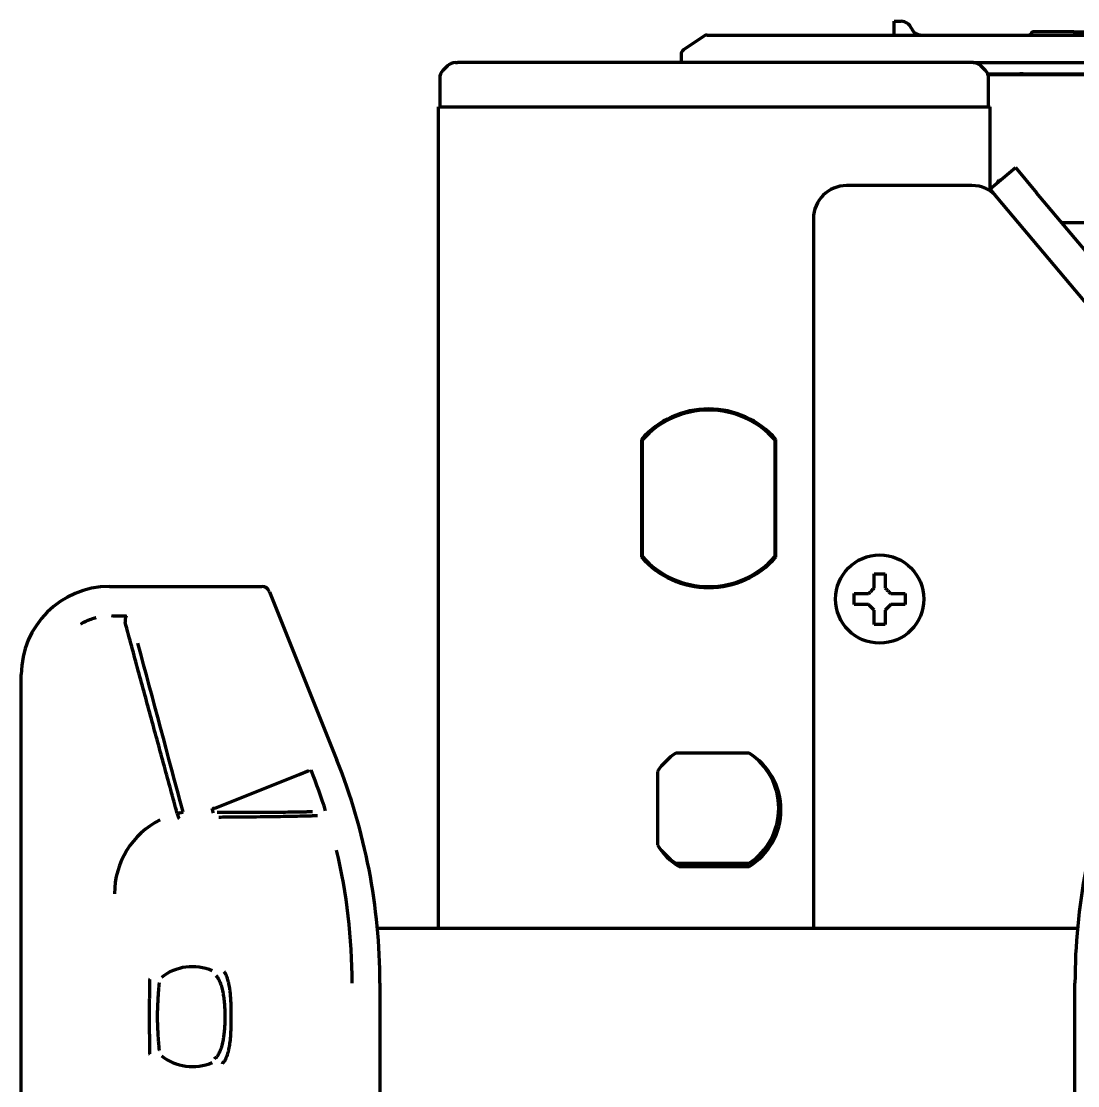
# Model space of a CAD drawing. Header units: inches. Extents: x 904 to 7172, y 213 to 5528.
# Drawn here: x 2760.3 to 2856.1, y 5356.3 to 5452.8 of the extents above; entities that cross this region are included whole.
import ezdxf

# ---------------------------------------------------------------- set-up
doc = ezdxf.new("R2010")
doc.units = ezdxf.units.IN

msp = doc.modelspace()

# ---------------------------------------------------------------- linework, layer by layer
at = {"linetype": 'Continuous', "lineweight": 70}
for p, q in [((2839.419, 5452.511), (2839.419, 5452.779)), ((2839.419, 5452.779), (2840.064, 5452.779)), ((2839.419, 5451.797), (2839.419, 5452.511)), ((2840.991, 5452.154), (2841.021, 5452.087)), ((2822.191, 5451.442), (2820.337, 5450.178)), ((2822.473, 5451.529), (2824.369, 5451.529)), ((2824.369, 5451.529), (2943.869, 5451.529)), ((2839.419, 5451.529), (2839.419, 5451.797)), ((2855.643, 5451.829), (2852.077, 5451.829)), ((2855.643, 5451.829), (2862.395, 5451.829)), ((2820.119, 5449.765), (2820.119, 5449.029)), ((2798.951, 5448.736), (2798.536, 5448.322)), ((2799.658, 5449.029), (2799.844, 5449.029)), ((2846.394, 5449.029), (2799.844, 5449.029)), ((2810.791, 5449.078), (2810.791, 5449.029)), ((2810.892, 5449.029), (2810.891, 5449.029)), ((2810.892, 5449.029), (2810.892, 5449.029)), ((2846.579, 5449.029), (2846.394, 5449.029)), ((2846.582, 5449.029), (2967.119, 5449.029)), ((2847.701, 5448.322), (2847.286, 5448.736)), ((2798.244, 5447.615), (2798.244, 5445.029)), ((2847.905, 5448.029), (2967.119, 5448.029)), ((2847.935, 5447.954), (2964.044, 5447.954)), ((2847.994, 5445.029), (2847.994, 5447.615)), ((2798.119, 5445.029), (2799.919, 5445.029)), ((2798.119, 5370.521), (2798.119, 5445.029)), ((2799.919, 5445.029), (2846.319, 5445.029)), ((2846.319, 5445.029), (2848.119, 5445.029)), ((2848.119, 5437.398), (2848.119, 5445.029)), ((2848.119, 5437.601), (2850.417, 5439.529)), ((2850.417, 5439.529), (2852.345, 5437.231)), ((2846.48, 5437.887), (2835.119, 5437.887)), ((2848.922, 5438.369), (2848.778, 5438.154)), ((2848.922, 5438.369), (2849.035, 5438.369)), ((2848.922, 5438.274), (2848.922, 5438.369)), ((2848.778, 5436.815), (2848.119, 5437.601)), ((2848.281, 5437.407), (2848.226, 5437.326)), ((2878.386, 5401.529), (2848.778, 5436.815)), ((2867.129, 5419.612), (2852.345, 5437.231)), ((2832.119, 5434.887), (2832.119, 5370.529)), ((2854.61, 5434.532), (2860.555, 5434.532)), ((2816.519, 5414.858), (2816.519, 5404.2)), ((2816.619, 5404.238), (2816.619, 5414.821)), ((2828.619, 5414.821), (2828.619, 5404.238)), ((2828.719, 5404.2), (2828.719, 5414.858)), ((2768.308, 5401.529), (2782.118, 5401.529)), ((2782.815, 5401.057), (2788.92, 5385.793)), ((2835.819, 5400.387), (2835.819, 5400.887)), ((2835.819, 5399.887), (2835.819, 5400.387)), ((2840.419, 5400.887), (2840.419, 5400.387)), ((2840.419, 5400.387), (2840.419, 5399.887)), ((2760.319, 5321.529), (2760.319, 5393.54)), ((2826.285, 5386.429), (2819.652, 5386.429)), ((2826.293, 5386.429), (2826.285, 5386.429)), ((2785.496, 5384.492), (2786.384, 5384.847)), ((2817.969, 5384.746), (2817.969, 5378.112)), ((2777.94, 5381.469), (2785.496, 5384.492)), ((2828.901, 5380.532), (2829.122, 5380.532)), ((2828.393, 5378.865), (2828.812, 5379.232)), ((2819.652, 5376.429), (2826.285, 5376.429)), ((2819.944, 5376.129), (2826.293, 5376.129)), ((2825.274, 5376.129), (2825.616, 5376.429)), ((2856.046, 5370.529), (2792.591, 5370.529)), ((2792.819, 5365.552), (2792.819, 5321.529)), ((2855.819, 5321.529), (2855.819, 5365.552))]:
    msp.add_line(p, q, dxfattribs=at)
msp.add_circle((2838.119, 5400.387), 4, dxfattribs=at)
for centre, radius, start, end in [((2840.064, 5451.779), 1, 22.02431, 90), ((2822.473, 5451.029), 0.5, 90, 124.28688), ((2841.919, 5452.529), 1, 206.23075, 233.03835), ((2851.619, 5451.779), 0.25, 270, 336.42182), ((2852.077, 5451.579), 0.25, 90, 156.42182), ((2820.619, 5449.765), 0.5, 124.28688, 180), ((2799.244, 5447.615), 1, 135, 180), ((2799.658, 5448.029), 1, 90, 135), ((2846.579, 5448.029), 1, 45, 90), ((2846.994, 5447.615), 1, 0, 45), ((2851.119, 5446.029), 2, 90, 105.78797), ((2835.119, 5434.887), 3, 90, 180), ((2846.48, 5434.887), 3, 40, 90), ((2822.619, 5409.529), 8.1, 41.14155, 138.85844), ((2822.619, 5409.529), 8, 41.40962, 138.59038), ((2822.619, 5409.529), 8.1, 221.14156, 318.85845), ((2822.619, 5409.529), 8, 221.40962, 318.59038), ((2738.319, 5365.552), 54.5, 0, 21.80141), ((2822.969, 5381.429), 6, 123.55731, 146.44269), ((2822.969, 5381.429), 6, 303.55731, 56.44269), ((2823.119, 5381.279), 6.05, 301.65324, 58.34676), ((2910.319, 5365.552), 54.5, 158.19859, 180), ((2738.319, 5365.552), 51.991, 17.50222, 21.80141), ((2776.264, 5373.676), 7.498, 116.64114, 180.00358), ((2822.969, 5381.429), 6, 213.55731, 236.44269), ((2823.119, 5381.279), 6.05, 211.65324, 238.34676), ((2738.319, 5365.552), 51.991, 0, 13.44078), ((2775.819, 5362.529), 4.529, 66.46024, 128.28291), ((2775.819, 5362.529), 4.529, 231.71709, 293.53976)]:
    msp.add_arc(centre, radius, start, end, dxfattribs=at)
for centre, major_axis, ratio, start_param, end_param in [((2768.329, 5393.518), (-5.672, 5.672), 0.997265, 5.499157, 7.067214), ((2782.118, 5400.778), (0.031, -0.75), 0.998627, 1.910477, 3.100392), ((2761.294, 5363.213), (264.802, -988.254), 0.017452, 1.584217, 1.599684), ((2774.503, 5380.967), (-0.483, -0.13), 0.013523, 1.457675, 3.124137), ((2774.503, 5380.967), (-0.119, 0.486), 0.112563, 1.586794, 3.119544), ((2778.102, 5381.534), (-0.483, -0.129), 0.044563, 0.01747, 1.215363)]:
    msp.add_ellipse(centre, major_axis=major_axis, ratio=ratio, start_param=start_param, end_param=end_param, dxfattribs=at)
for points, degree in [([(2841.022, 5452.086), (2840.998, 5452.14)], 1), ([(2837.619, 5401.387), (2837.619, 5401.441), (2837.619, 5401.549), (2837.619, 5401.711), (2837.619, 5401.87), (2837.619, 5402.025), (2837.619, 5402.177), (2837.619, 5402.333), (2837.619, 5402.499), (2837.619, 5402.623), (2837.619, 5402.687)], 3), ([(2837.619, 5402.687), (2837.785, 5402.687), (2838.119, 5402.687), (2838.452, 5402.687), (2838.619, 5402.687)], 3), ([(2837.119, 5400.887), (2837.142, 5400.91), (2837.19, 5400.958), (2837.261, 5401.029), (2837.333, 5401.101), (2837.404, 5401.172), (2837.475, 5401.244), (2837.547, 5401.315), (2837.595, 5401.363), (2837.619, 5401.387)], 3), ([(2838.619, 5401.387), (2838.645, 5401.361), (2838.696, 5401.309), (2838.77, 5401.236), (2838.841, 5401.164), (2838.911, 5401.094), (2838.981, 5401.025), (2839.049, 5400.956), (2839.095, 5400.91), (2839.119, 5400.887)], 3), ([(2839.119, 5400.887), (2839.173, 5400.887), (2839.281, 5400.887), (2839.442, 5400.887), (2839.601, 5400.887), (2839.757, 5400.887), (2839.909, 5400.887), (2840.065, 5400.887), (2840.231, 5400.887), (2840.355, 5400.887), (2840.419, 5400.887)], 3), ([(2837.119, 5399.887), (2837.064, 5399.887), (2836.956, 5399.887), (2836.795, 5399.887), (2836.636, 5399.887), (2836.48, 5399.887), (2836.328, 5399.887), (2836.172, 5399.887), (2836.006, 5399.887), (2835.882, 5399.887), (2835.819, 5399.887)], 3), ([(2837.619, 5399.387), (2837.592, 5399.413), (2837.541, 5399.464), (2837.467, 5399.538), (2837.396, 5399.609), (2837.326, 5399.68), (2837.256, 5399.749), (2837.188, 5399.818), (2837.142, 5399.864), (2837.119, 5399.887)], 3), ([(2839.119, 5399.887), (2839.095, 5399.863), (2839.047, 5399.815), (2838.976, 5399.744), (2838.904, 5399.673), (2838.833, 5399.601), (2838.762, 5399.53), (2838.69, 5399.458), (2838.642, 5399.411), (2838.619, 5399.387)], 3), ([(2838.619, 5399.387), (2838.619, 5399.332), (2838.619, 5399.224), (2838.619, 5399.063), (2838.619, 5398.904), (2838.619, 5398.748), (2838.619, 5398.597), (2838.619, 5398.44), (2838.619, 5398.274), (2838.619, 5398.151), (2838.619, 5398.087)], 3), ([(2769.841, 5398.841), (2769.623, 5398.844), (2769.179, 5398.849), (2768.719, 5398.853), (2768.485, 5398.855)], 3), ([(2774.451, 5380.946), (2774.064, 5382.364), (2773.288, 5385.214), (2772.112, 5389.53), (2770.924, 5393.888), (2770.124, 5396.821), (2769.722, 5398.294)], 3), ([(2838.619, 5398.087), (2838.452, 5398.087), (2838.119, 5398.087), (2837.785, 5398.087), (2837.619, 5398.087)], 3)]:
    msp.add_open_spline(points, degree=degree, dxfattribs=at)
for points, knots in [([(2841.317, 5451.73), (2841.341, 5451.712), (2841.365, 5451.696), (2841.413, 5451.666), (2841.438, 5451.652), (2841.512, 5451.614), (2841.562, 5451.593), (2841.662, 5451.561), (2841.713, 5451.549), (2841.79, 5451.537), (2841.828, 5451.533), (2841.873, 5451.53), (2841.893, 5451.529), (2841.906, 5451.529), (2841.912, 5451.529), (2841.919, 5451.529)], [0, 0, 0, 0, 0.125, 0.125, 0.25, 0.25, 0.5, 0.5, 0.75, 0.75, 0.875, 0.9375, 0.96875, 0.96875, 1, 1, 1, 1]), ([(2855.832, 5451.679), (2855.828, 5451.692), (2855.823, 5451.704), (2855.811, 5451.726), (2855.805, 5451.737), (2855.791, 5451.756), (2855.784, 5451.764), (2855.769, 5451.78), (2855.761, 5451.787), (2855.735, 5451.805), (2855.718, 5451.814), (2855.69, 5451.823), (2855.676, 5451.826), (2855.662, 5451.828), (2855.653, 5451.829), (2855.648, 5451.829), (2855.643, 5451.829)], [0, 0, 0, 0, 0.125, 0.125, 0.25, 0.25, 0.375, 0.375, 0.5, 0.5, 0.75, 0.75, 0.875, 0.9375, 0.9375, 1, 1, 1, 1]), ([(2855.832, 5451.679), (2855.837, 5451.667), (2855.842, 5451.655), (2855.85, 5451.638), (2855.853, 5451.633), (2855.859, 5451.623), (2855.862, 5451.618), (2855.878, 5451.594), (2855.892, 5451.579), (2855.915, 5451.56), (2855.923, 5451.555), (2855.939, 5451.545), (2855.955, 5451.538), (2855.976, 5451.532), (2855.988, 5451.53), (2855.997, 5451.529), (2856.001, 5451.529), (2856.005, 5451.529)], [0, 0, 0, 0, 0.125, 0.125, 0.1875, 0.1875, 0.25, 0.25, 0.5, 0.5, 0.625, 0.625, 0.75, 0.875, 0.9375, 0.9375, 1, 1, 1, 1]), ([(2838.619, 5402.687), (2838.619, 5402.484), (2838.619, 5402.274), (2838.619, 5401.949), (2838.619, 5401.839), (2838.619, 5401.615), (2838.619, 5401.502), (2838.619, 5401.387)], [0, 0, 0, 0, 0.5, 0.5, 0.75, 0.75, 1, 1, 1, 1]), ([(2835.819, 5400.887), (2836.021, 5400.887), (2836.231, 5400.887), (2836.556, 5400.887), (2836.666, 5400.887), (2836.89, 5400.887), (2837.003, 5400.887), (2837.119, 5400.887)], [0, 0, 0, 0, 0.5, 0.5, 0.75, 0.75, 1, 1, 1, 1]), ([(2837.619, 5398.087), (2837.619, 5398.29), (2837.619, 5398.499), (2837.619, 5398.824), (2837.619, 5398.934), (2837.619, 5399.158), (2837.619, 5399.271), (2837.619, 5399.387)], [0, 0, 0, 0, 0.5, 0.5, 0.75, 0.75, 1, 1, 1, 1]), ([(2840.419, 5399.887), (2840.216, 5399.887), (2840.006, 5399.887), (2839.681, 5399.887), (2839.571, 5399.887), (2839.347, 5399.887), (2839.234, 5399.887), (2839.119, 5399.887)], [0, 0, 0, 0, 0.5, 0.5, 0.75, 0.75, 1, 1, 1, 1]), ([(2767.084, 5398.685), (2767.082, 5398.684), (2767.068, 5398.68), (2767.044, 5398.674), (2767.011, 5398.665), (2766.978, 5398.656), (2766.946, 5398.647), (2766.913, 5398.638), (2766.881, 5398.628), (2766.848, 5398.618), (2766.816, 5398.608), (2766.784, 5398.598), (2766.752, 5398.588), (2766.72, 5398.577), (2766.688, 5398.567), (2766.656, 5398.556), (2766.624, 5398.545), (2766.592, 5398.533), (2766.561, 5398.522), (2766.53, 5398.51), (2766.498, 5398.498), (2766.467, 5398.486), (2766.436, 5398.474), (2766.405, 5398.462), (2766.374, 5398.449), (2766.343, 5398.437), (2766.313, 5398.424), (2766.282, 5398.411), (2766.252, 5398.397), (2766.221, 5398.384), (2766.191, 5398.37), (2766.161, 5398.356), (2766.131, 5398.343), (2766.101, 5398.328), (2766.072, 5398.314), (2766.042, 5398.3), (2766.013, 5398.285), (2765.983, 5398.27), (2765.954, 5398.255), (2765.925, 5398.24), (2765.896, 5398.225), (2765.867, 5398.21), (2765.838, 5398.194), (2765.81, 5398.178), (2765.781, 5398.163), (2765.753, 5398.147), (2765.734, 5398.136), (2765.725, 5398.13)], [0, 0, 0, 0, 0.005015, 0.028175, 0.05131, 0.074419, 0.097503, 0.120562, 0.143595, 0.166602, 0.189585, 0.212542, 0.235473, 0.25838, 0.281261, 0.304118, 0.326949, 0.349755, 0.372537, 0.395294, 0.418026, 0.440734, 0.463417, 0.486075, 0.508709, 0.531318, 0.553901, 0.57646, 0.598992, 0.621499, 0.64398, 0.666435, 0.688864, 0.711266, 0.733641, 0.75599, 0.778311, 0.800606, 0.822873, 0.845112, 0.867324, 0.889507, 0.911663, 0.93379, 0.955889, 0.977959, 1, 1, 1, 1]), ([(2769.841, 5398.841), (2769.84, 5398.841), (2769.838, 5398.84), (2769.835, 5398.839), (2769.832, 5398.838), (2769.83, 5398.837), (2769.827, 5398.835), (2769.825, 5398.833), (2769.822, 5398.831), (2769.819, 5398.828), (2769.817, 5398.826), (2769.814, 5398.823), (2769.812, 5398.82), (2769.809, 5398.816), (2769.806, 5398.813), (2769.804, 5398.809), (2769.801, 5398.805), (2769.799, 5398.8), (2769.796, 5398.796), (2769.791, 5398.785), (2769.783, 5398.768), (2769.773, 5398.739), (2769.764, 5398.706), (2769.755, 5398.67), (2769.747, 5398.631), (2769.741, 5398.59), (2769.734, 5398.544), (2769.731, 5398.505), (2769.728, 5398.477), (2769.727, 5398.46), (2769.726, 5398.441), (2769.725, 5398.423), (2769.724, 5398.403), (2769.723, 5398.383), (2769.723, 5398.361), (2769.722, 5398.34), (2769.722, 5398.317), (2769.722, 5398.302), (2769.722, 5398.294)], [0, 0, 0, 0, 0.014233, 0.028379, 0.042448, 0.056447, 0.070385, 0.08427, 0.098111, 0.111917, 0.125697, 0.13946, 0.153216, 0.166973, 0.180741, 0.194529, 0.208347, 0.222203, 0.236108, 0.25007, 0.311115, 0.372699, 0.435479, 0.500026, 0.55846, 0.619456, 0.683242, 0.749971, 0.771354, 0.793527, 0.8165, 0.840277, 0.864865, 0.890265, 0.91648, 0.94351, 0.971351, 1, 1, 1, 1]), ([(2786.384, 5384.847), (2786.388, 5384.837), (2786.392, 5384.827), (2786.399, 5384.807), (2786.403, 5384.797), (2786.407, 5384.787)], [0, 0, 0, 0, 0.502212, 0.502212, 1, 1, 1, 1]), ([(2785.496, 5384.492), (2785.5, 5384.482), (2785.504, 5384.472), (2785.512, 5384.452), (2785.516, 5384.443), (2785.52, 5384.433)], [0, 0, 0, 0, 0.502197, 0.502197, 1, 1, 1, 1]), ([(2777.736, 5380.968), (2777.717, 5381.041), (2777.697, 5381.114), (2777.658, 5381.26), (2777.639, 5381.332), (2777.62, 5381.405)], [0, 0, 0, 0, 0.50115, 0.50115, 1, 1, 1, 1]), ([(2786.721, 5381.097), (2786.615, 5381.094), (2786.504, 5381.09), (2786.328, 5381.086), (2786.238, 5381.084), (2786.145, 5381.081), (2786.082, 5381.08), (2786.05, 5381.079), (2785.761, 5381.073), (2785.484, 5381.068), (2784.891, 5381.058), (2784.575, 5381.054), (2783.907, 5381.047), (2783.553, 5381.043), (2783.088, 5381.04), (2782.994, 5381.039), (2782.851, 5381.038), (2782.802, 5381.038), (2782.706, 5381.037), (2782.464, 5381.036), (2782.216, 5381.035), (2781.612, 5381.032), (2781.196, 5381.031), (2780.659, 5381.031), (2780.551, 5381.031), (2780.333, 5381.031), (2780.223, 5381.031), (2779.891, 5381.031), (2779.444, 5381.031), (2778.987, 5381.032), (2778.641, 5381.033), (2778.525, 5381.033), (2778.292, 5381.034), (2778.175, 5381.035), (2778.057, 5381.035)], [0, 0, 0, 0, 0.0625, 0.0625, 0.09375, 0.109375, 0.109375, 0.125, 0.125, 0.25, 0.25, 0.375, 0.375, 0.5, 0.5, 0.53125, 0.53125, 0.546875, 0.546875, 0.5625, 0.625, 0.625, 0.75, 0.75, 0.78125, 0.78125, 0.8125, 0.8125, 0.875, 0.9375, 0.9375, 0.96875, 0.96875, 1, 1, 1, 1]), ([(2787.155, 5380.736), (2787.046, 5380.732), (2786.931, 5380.728), (2786.749, 5380.722), (2786.656, 5380.719), (2786.559, 5380.716), (2786.494, 5380.714), (2786.461, 5380.713), (2786.162, 5380.704), (2785.874, 5380.697), (2785.26, 5380.683), (2784.933, 5380.676), (2784.24, 5380.663), (2783.874, 5380.657), (2783.391, 5380.649), (2783.293, 5380.648), (2783.145, 5380.646), (2783.095, 5380.645), (2782.995, 5380.644), (2782.745, 5380.64), (2782.489, 5380.637), (2781.866, 5380.629), (2781.438, 5380.624), (2780.559, 5380.615), (2779.656, 5380.607), (2778.706, 5380.601), (2778.219, 5380.598)], [0, 0, 0, 0, 0.0625, 0.0625, 0.09375, 0.109375, 0.109375, 0.125, 0.125, 0.25, 0.25, 0.375, 0.375, 0.5, 0.5, 0.53125, 0.53125, 0.546875, 0.546875, 0.5625, 0.625, 0.625, 0.75, 0.75, 0.875, 1, 1, 1, 1]), ([(2777.966, 5358.822), (2777.979, 5358.83), (2777.993, 5358.841), (2778.014, 5358.86), (2778.021, 5358.867), (2778.036, 5358.882), (2778.043, 5358.89), (2778.08, 5358.931), (2778.11, 5358.971), (2778.156, 5359.041), (2778.171, 5359.065), (2778.194, 5359.104), (2778.202, 5359.118), (2778.217, 5359.145), (2778.225, 5359.16), (2778.262, 5359.231), (2778.292, 5359.293), (2778.349, 5359.426), (2778.377, 5359.496), (2778.417, 5359.607), (2778.43, 5359.644), (2778.455, 5359.721), (2778.467, 5359.761), (2778.503, 5359.88), (2778.525, 5359.961), (2778.567, 5360.128), (2778.586, 5360.213), (2778.622, 5360.387), (2778.639, 5360.476), (2778.662, 5360.611), (2778.669, 5360.656), (2778.683, 5360.747), (2778.689, 5360.793), (2778.72, 5361.022), (2778.74, 5361.207), (2778.77, 5361.581), (2778.781, 5361.77), (2778.792, 5362.054), (2778.794, 5362.149), (2778.798, 5362.34), (2778.8, 5362.53), (2778.797, 5362.815), (2778.792, 5363.005), (2778.786, 5363.147), (2778.784, 5363.195), (2778.78, 5363.29), (2778.777, 5363.337), (2778.769, 5363.479), (2778.762, 5363.573), (2778.739, 5363.854), (2778.72, 5364.039), (2778.683, 5364.312), (2778.669, 5364.402), (2778.646, 5364.537), (2778.639, 5364.581), (2778.622, 5364.67), (2778.613, 5364.715), (2778.586, 5364.846), (2778.567, 5364.931), (2778.525, 5365.098), (2778.503, 5365.179), (2778.455, 5365.337), (2778.43, 5365.414), (2778.377, 5365.562), (2778.349, 5365.632), (2778.292, 5365.764), (2778.263, 5365.826), (2778.218, 5365.912), (2778.203, 5365.939), (2778.18, 5365.979), (2778.172, 5365.991), (2778.156, 5366.016), (2778.141, 5366.04), (2778.126, 5366.063), (2778.11, 5366.085), (2778.103, 5366.095), (2778.08, 5366.125), (2778.065, 5366.144), (2778.021, 5366.193), (2777.992, 5366.219), (2777.966, 5366.236)], [0, 0, 0, 0, 0.015625, 0.015625, 0.023437, 0.023437, 0.03125, 0.03125, 0.0625, 0.0625, 0.078125, 0.078125, 0.085937, 0.085937, 0.09375, 0.09375, 0.125, 0.125, 0.15625, 0.15625, 0.171875, 0.171875, 0.1875, 0.1875, 0.21875, 0.21875, 0.25, 0.25, 0.28125, 0.28125, 0.296875, 0.296875, 0.3125, 0.3125, 0.375, 0.375, 0.4375, 0.4375, 0.46875, 0.46875, 0.5, 0.53125, 0.5625, 0.5625, 0.578125, 0.578125, 0.59375, 0.59375, 0.625, 0.625, 0.6875, 0.6875, 0.71875, 0.71875, 0.734375, 0.734375, 0.75, 0.75, 0.78125, 0.78125, 0.8125, 0.8125, 0.84375, 0.84375, 0.875, 0.875, 0.90625, 0.90625, 0.921875, 0.921875, 0.929687, 0.929687, 0.9375, 0.945312, 0.945312, 0.953125, 0.953125, 0.96875, 0.96875, 1, 1, 1, 1]), ([(2778.694, 5358.455), (2778.706, 5358.467), (2778.719, 5358.481), (2778.738, 5358.505), (2778.745, 5358.514), (2778.758, 5358.532), (2778.765, 5358.542), (2778.798, 5358.592), (2778.825, 5358.639), (2778.865, 5358.719), (2778.878, 5358.747), (2778.898, 5358.792), (2778.905, 5358.807), (2778.918, 5358.838), (2778.925, 5358.854), (2778.957, 5358.934), (2778.982, 5359.004), (2779.03, 5359.15), (2779.053, 5359.227), (2779.086, 5359.348), (2779.097, 5359.389), (2779.117, 5359.473), (2779.127, 5359.516), (2779.156, 5359.646), (2779.173, 5359.735), (2779.205, 5359.917), (2779.22, 5360.009), (2779.246, 5360.198), (2779.258, 5360.294), (2779.273, 5360.441), (2779.278, 5360.49), (2779.287, 5360.589), (2779.291, 5360.639), (2779.31, 5360.888), (2779.321, 5361.09), (2779.335, 5361.496), (2779.339, 5361.702), (2779.342, 5362.012), (2779.343, 5362.115), (2779.344, 5362.323), (2779.344, 5362.53), (2779.344, 5362.737), (2779.343, 5362.944), (2779.342, 5363.048), (2779.34, 5363.255), (2779.338, 5363.358), (2779.334, 5363.564), (2779.331, 5363.666), (2779.321, 5363.972), (2779.31, 5364.173), (2779.287, 5364.47), (2779.278, 5364.568), (2779.263, 5364.715), (2779.257, 5364.763), (2779.246, 5364.86), (2779.239, 5364.908), (2779.22, 5365.05), (2779.205, 5365.143), (2779.173, 5365.324), (2779.156, 5365.413), (2779.127, 5365.542), (2779.112, 5365.606), (2779.097, 5365.668), (2779.086, 5365.709), (2779.081, 5365.73), (2779.054, 5365.831), (2779.031, 5365.908), (2778.983, 5366.054), (2778.957, 5366.123), (2778.919, 5366.219), (2778.905, 5366.25), (2778.879, 5366.31), (2778.865, 5366.338), (2778.838, 5366.392), (2778.825, 5366.418), (2778.798, 5366.465), (2778.784, 5366.487), (2778.744, 5366.547), (2778.718, 5366.58), (2778.694, 5366.603)], [0, 0, 0, 0, 0.015625, 0.015625, 0.023437, 0.023437, 0.03125, 0.03125, 0.0625, 0.0625, 0.078125, 0.078125, 0.085937, 0.085937, 0.09375, 0.09375, 0.125, 0.125, 0.15625, 0.15625, 0.171875, 0.171875, 0.1875, 0.1875, 0.21875, 0.21875, 0.25, 0.25, 0.28125, 0.28125, 0.296875, 0.296875, 0.3125, 0.3125, 0.375, 0.375, 0.4375, 0.4375, 0.46875, 0.46875, 0.5, 0.53125, 0.53125, 0.5625, 0.5625, 0.59375, 0.59375, 0.625, 0.625, 0.6875, 0.6875, 0.71875, 0.71875, 0.734375, 0.734375, 0.75, 0.75, 0.78125, 0.78125, 0.8125, 0.8125, 0.828125, 0.835937, 0.835937, 0.84375, 0.84375, 0.875, 0.875, 0.90625, 0.90625, 0.921875, 0.921875, 0.9375, 0.9375, 0.953125, 0.953125, 0.96875, 0.96875, 1, 1, 1, 1]), ([(2771.958, 5365.934), (2771.956, 5365.93), (2771.954, 5365.918), (2771.952, 5365.891), (2771.951, 5365.88), (2771.95, 5365.86), (2771.949, 5365.853), (2771.949, 5365.839), (2771.948, 5365.831), (2771.946, 5365.79), (2771.945, 5365.752), (2771.942, 5365.662), (2771.941, 5365.612), (2771.939, 5365.541), (2771.939, 5365.527), (2771.938, 5365.498), (2771.937, 5365.453), (2771.936, 5365.406), (2771.934, 5365.309), (2771.933, 5365.24), (2771.931, 5365.097), (2771.93, 5365.021), (2771.929, 5364.904), (2771.929, 5364.864), (2771.928, 5364.783), (2771.927, 5364.741), (2771.926, 5364.616), (2771.926, 5364.532), (2771.924, 5364.359), (2771.924, 5364.271), (2771.923, 5364.138), (2771.923, 5364.093), (2771.922, 5364.003), (2771.922, 5363.958), (2771.922, 5363.821), (2771.921, 5363.73), (2771.92, 5363.455), (2771.92, 5363.271), (2771.919, 5362.902), (2771.919, 5362.717), (2771.919, 5362.438), (2771.919, 5362.345), (2771.919, 5362.159), (2771.92, 5362.065), (2771.92, 5361.785), (2771.92, 5361.601), (2771.922, 5361.236), (2771.922, 5361.056), (2771.924, 5360.79), (2771.924, 5360.702), (2771.925, 5360.572), (2771.926, 5360.528), (2771.926, 5360.443), (2771.927, 5360.402), (2771.928, 5360.277), (2771.929, 5360.197), (2771.93, 5360.041), (2771.931, 5359.965), (2771.933, 5359.856), (2771.933, 5359.82), (2771.934, 5359.751), (2771.935, 5359.717), (2771.937, 5359.62), (2771.938, 5359.559), (2771.94, 5359.475), (2771.941, 5359.448), (2771.942, 5359.41), (2771.942, 5359.398), (2771.943, 5359.374), (2771.943, 5359.362), (2771.945, 5359.306), (2771.946, 5359.267), (2771.949, 5359.219), (2771.949, 5359.205), (2771.951, 5359.179), (2771.952, 5359.168), (2771.954, 5359.14), (2771.956, 5359.128), (2771.958, 5359.124)], [0, 0, 0, 0, 0.03125, 0.03125, 0.046875, 0.046875, 0.054688, 0.054688, 0.0625, 0.0625, 0.09375, 0.09375, 0.125, 0.125, 0.132813, 0.132813, 0.140625, 0.15625, 0.15625, 0.1875, 0.1875, 0.21875, 0.21875, 0.234375, 0.234375, 0.25, 0.25, 0.28125, 0.28125, 0.3125, 0.3125, 0.328125, 0.328125, 0.34375, 0.34375, 0.375, 0.375, 0.4375, 0.4375, 0.5, 0.5, 0.53125, 0.53125, 0.5625, 0.5625, 0.625, 0.625, 0.6875, 0.6875, 0.71875, 0.71875, 0.734375, 0.734375, 0.75, 0.75, 0.78125, 0.78125, 0.8125, 0.8125, 0.828125, 0.828125, 0.84375, 0.84375, 0.875, 0.875, 0.890625, 0.890625, 0.898438, 0.898438, 0.90625, 0.90625, 0.9375, 0.9375, 0.953125, 0.953125, 0.96875, 0.96875, 1, 1, 1, 1]), ([(2772.809, 5365.578), (2772.807, 5365.574), (2772.805, 5365.563), (2772.801, 5365.536), (2772.8, 5365.525), (2772.798, 5365.506), (2772.797, 5365.5), (2772.795, 5365.485), (2772.795, 5365.478), (2772.791, 5365.438), (2772.787, 5365.401), (2772.781, 5365.336), (2772.78, 5365.313), (2772.777, 5365.277), (2772.776, 5365.264), (2772.773, 5365.239), (2772.772, 5365.226), (2772.767, 5365.159), (2772.763, 5365.102), (2772.754, 5364.982), (2772.749, 5364.919), (2772.739, 5364.787), (2772.734, 5364.718), (2772.728, 5364.629), (2772.727, 5364.61), (2772.725, 5364.574), (2772.721, 5364.52), (2772.717, 5364.464), (2772.705, 5364.279), (2772.696, 5364.126), (2772.682, 5363.891), (2772.678, 5363.811), (2772.67, 5363.652), (2772.667, 5363.573), (2772.657, 5363.334), (2772.651, 5363.174), (2772.644, 5362.853), (2772.642, 5362.692), (2772.642, 5362.45), (2772.643, 5362.37), (2772.644, 5362.208), (2772.646, 5362.127), (2772.649, 5361.965), (2772.652, 5361.885), (2772.657, 5361.724), (2772.66, 5361.644), (2772.67, 5361.405), (2772.678, 5361.248), (2772.691, 5361.014), (2772.696, 5360.937), (2772.703, 5360.822), (2772.705, 5360.783), (2772.71, 5360.707), (2772.712, 5360.67), (2772.72, 5360.558), (2772.724, 5360.486), (2772.734, 5360.344), (2772.739, 5360.275), (2772.746, 5360.175), (2772.749, 5360.143), (2772.752, 5360.094), (2772.753, 5360.078), (2772.756, 5360.047), (2772.757, 5360.032), (2772.763, 5359.956), (2772.767, 5359.898), (2772.773, 5359.819), (2772.775, 5359.794), (2772.778, 5359.758), (2772.779, 5359.746), (2772.781, 5359.723), (2772.782, 5359.711), (2772.787, 5359.657), (2772.791, 5359.62), (2772.795, 5359.573), (2772.797, 5359.558), (2772.799, 5359.54), (2772.8, 5359.534), (2772.801, 5359.523), (2772.802, 5359.518), (2772.805, 5359.495), (2772.807, 5359.484), (2772.809, 5359.48)], [0, 0, 0, 0, 0.03125, 0.03125, 0.046875, 0.046875, 0.054687, 0.054687, 0.0625, 0.0625, 0.09375, 0.09375, 0.109375, 0.109375, 0.117187, 0.117187, 0.125, 0.125, 0.15625, 0.15625, 0.1875, 0.1875, 0.21875, 0.21875, 0.226562, 0.226562, 0.234375, 0.25, 0.25, 0.3125, 0.3125, 0.34375, 0.34375, 0.375, 0.375, 0.4375, 0.4375, 0.5, 0.5, 0.53125, 0.53125, 0.5625, 0.5625, 0.59375, 0.59375, 0.625, 0.625, 0.6875, 0.6875, 0.71875, 0.71875, 0.734375, 0.734375, 0.75, 0.75, 0.78125, 0.78125, 0.8125, 0.8125, 0.828125, 0.828125, 0.835937, 0.835937, 0.84375, 0.84375, 0.875, 0.875, 0.890625, 0.890625, 0.898437, 0.898437, 0.90625, 0.90625, 0.9375, 0.9375, 0.953125, 0.953125, 0.960937, 0.960937, 0.96875, 0.96875, 1, 1, 1, 1]), ([(2777.819, 5358.717), (2777.822, 5358.722), (2777.836, 5358.734), (2777.885, 5358.768), (2777.92, 5358.791), (2777.966, 5358.822)], [0, 0, 0, 0, 0.5, 0.5, 1, 1, 1, 1]), ([(2778.551, 5358.274), (2778.551, 5358.274), (2778.551, 5358.275), (2778.552, 5358.276), (2778.552, 5358.278), (2778.553, 5358.282), (2778.556, 5358.292), (2778.56, 5358.3), (2778.571, 5358.319), (2778.58, 5358.332), (2778.616, 5358.377), (2778.65, 5358.412), (2778.694, 5358.455)], [0, 0, 0, 0, 0.015625, 0.015625, 0.03125, 0.0625, 0.125, 0.25, 0.25, 0.5, 0.5, 1, 1, 1, 1])]:
    msp.add_open_spline(points, degree=3, knots=knots, dxfattribs=at)

doc.saveas('drawing.dxf')
